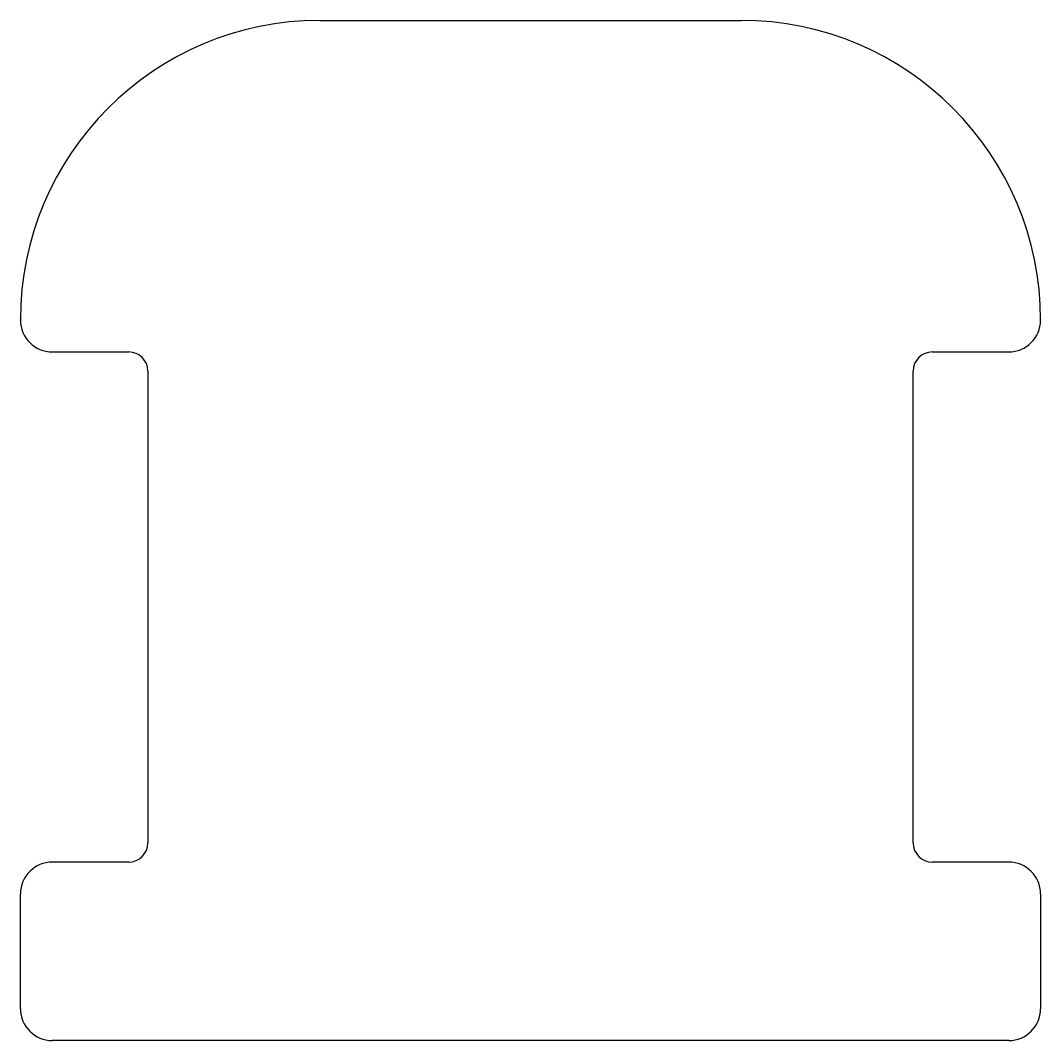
# Model space of a CAD drawing. Header units: millimetres. Extents: x -40 to 40, y -34 to 46.
import ezdxf

# ---------------------------------------------------------------- set-up
doc = ezdxf.new("R2010")
doc.units = ezdxf.units.MM
doc.layers.add('Shape2DView', color=7, linetype='CONTINUOUS')

msp = doc.modelspace()

# ---------------------------------------------------------------- linework, layer by layer
at = {"layer": 'Shape2DView'}
for p, q in [((-16.51, 46), (16.51, 46)), ((-40, 22.5), (-40, 22.51)), ((40, 22.51), (40, 22.5)), ((-37.5, 20), (-31.5, 20)), ((31.5, 20), (37.5, 20)), ((-30, 18.5), (-30, -18.5)), ((30, -18.5), (30, 18.5)), ((-31.5, -20), (-37.5, -20)), ((37.5, -20), (31.5, -20)), ((-40, -31.5), (-40, -22.5)), ((40, -22.5), (40, -31.5)), ((37.5, -34), (-37.5, -34))]:
    msp.add_line(p, q, dxfattribs=at)
for centre, radius, start, end in [((-16.51, 22.51), 23.49, 90, 180), ((16.51, 22.51), 23.49, 0, 90), ((-37.5, 22.5), 2.5, 180, -90), ((37.5, 22.5), 2.5, -90, 0), ((-31.5, 18.5), 1.5, 0, 90), ((31.5, 18.5), 1.5, 90, 180), ((-31.5, -18.5), 1.5, -90, 0), ((31.5, -18.5), 1.5, 180, -90), ((-37.5, -22.5), 2.5, 90, 180), ((37.5, -22.5), 2.5, 0, 90), ((-37.5, -31.5), 2.5, 180, -90), ((37.5, -31.5), 2.5, -90, 0)]:
    msp.add_arc(centre, radius, start, end, dxfattribs=at)

doc.saveas('drawing.dxf')
